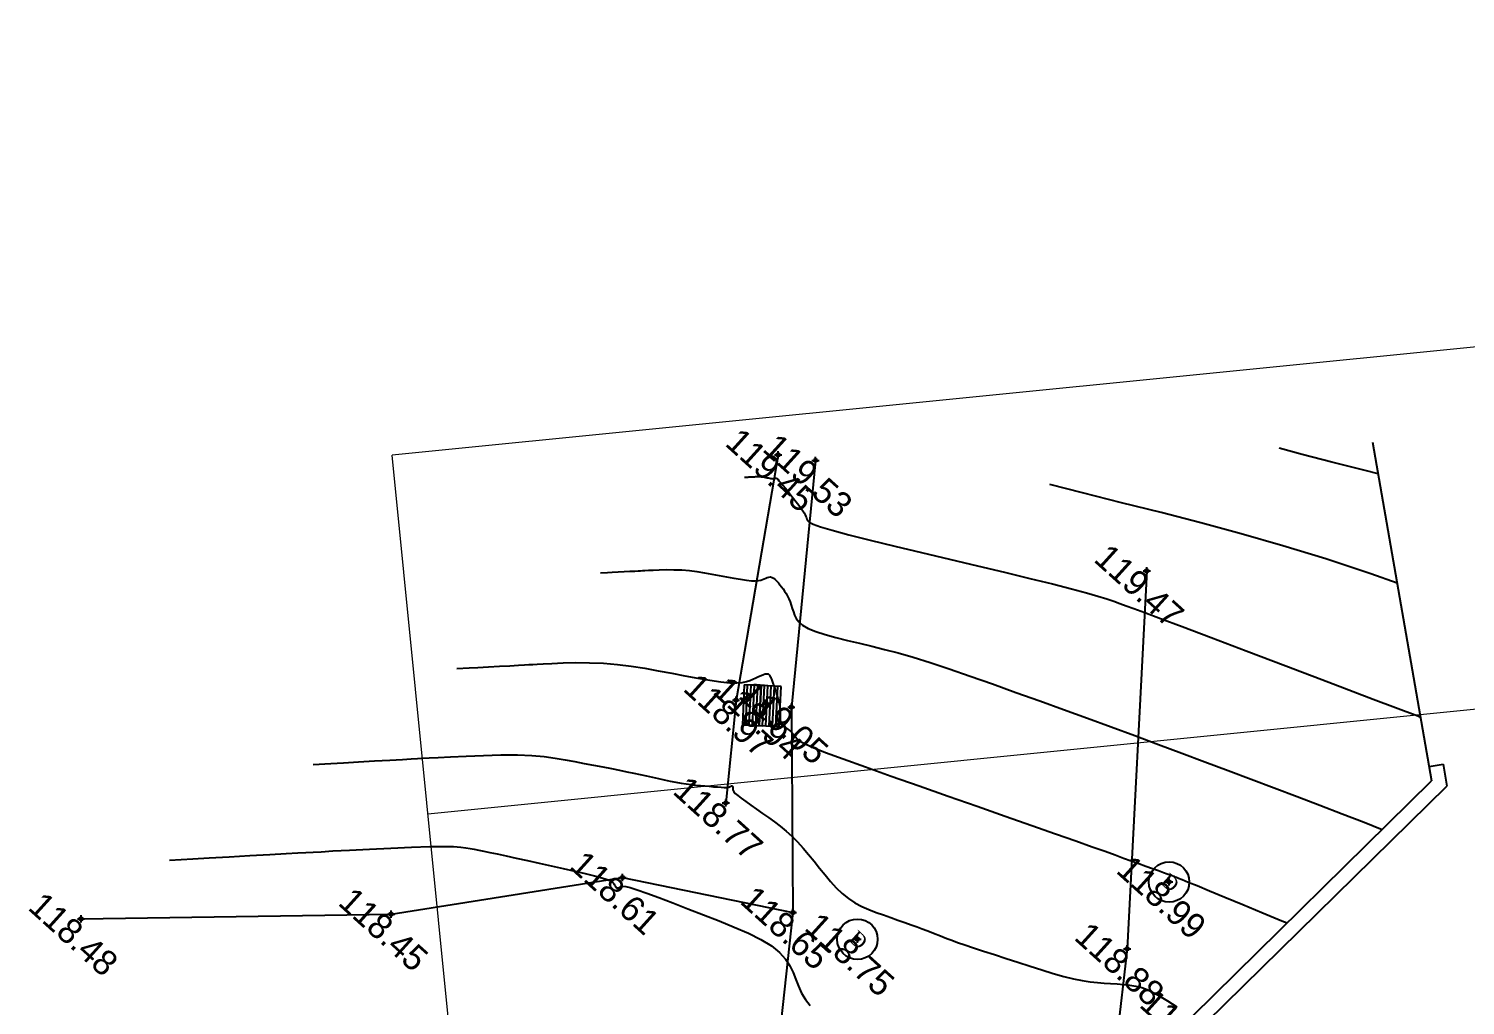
# Model space of a CAD drawing. Extents: x -85466713 to -87592, y -94413748 to -55832.
# Drawn here: x -196659.31 to -196639.4, y -55905.34 to -55891.8 of the extents above; entities that cross this region are included whole.
import ezdxf
from ezdxf.enums import TextEntityAlignment as Align

# ---------------------------------------------------------------- set-up
doc = ezdxf.new("R2010")
doc.units = 0
doc.header["$MEASUREMENT"] = 0
doc.header["$PDMODE"] = 34
doc.header["$PDSIZE"] = 0.05
doc.layers.add('0_folha', color=7, linetype='Continuous', lineweight=9)
for name, color, linetype in [('0_PROPfinal', 4, 'Continuous'), ('CV', 8, 'Continuous'), ('CVD', 6, 'Continuous'), ('LEVTP_BERMA', 6, 'Continuous'), ('LEVTP_MURO', 1, 'Continuous'), ('LEVTP_SAN_DOM_CX', 7, 'Continuous'), ('LEVTP_SAN_PLUV_SARJETA', 7, 'Continuous'), ('POINTS', 2, 'Continuous'), ('Z', 1, 'Continuous')]:
    doc.layers.add(name, color=color, linetype=linetype)
doc.styles.add('TIMES NEW ROMAN', font='times.ttf')

# ---------------------------------------------------------------- blocks, each defined once
blk = doc.blocks.new('SARG RECT')
at = {"layer": 'LEVTP_SAN_PLUV_SARJETA'}
for p, q in [((-0.348, 0.348), (-0.348, 0)), ((0.348, 0.348), (-0.348, 0.348)), ((0.348, 0.29), (-0.348, 0.29)), ((0.348, 0), (0.348, 0.348)), ((0.348, 0.232), (-0.348, 0.232)), ((0.348, 0.174), (-0.348, 0.174)), ((0.348, 0.116), (-0.348, 0.116)), ((0.348, 0.058), (-0.348, 0.058)), ((-0.348, 0), (0.348, 0))]:
    blk.add_line(p, q, dxfattribs=at)
blk = doc.blocks.new('CX DOM RED')
at = {"layer": 'LEVTP_SAN_DOM_CX'}
blk.add_circle((118.482, -75.333), 0.28, dxfattribs=at)
at = {"layer": 'LEVTP_SAN_DOM_CX', "style": 'TIMES NEW ROMAN'}
blk.add_text('D', height=0.2, dxfattribs=at).set_placement((118.389, -75.43))
blk = doc.blocks.new('20240619.EP_LA_V04s.muro')
at = {"layer": '0_folha'}
for p, q in [((-87803.92, -65550.459), (-87843.777, -65594.503)), ((-87800.213, -65553.814), (-87840.069, -65597.858)), ((-87766.484, -65664.448), (-87843.777, -65594.503))]:
    blk.add_line(p, q, dxfattribs=at)
at = {"layer": 'CV', "linetype": 'Continuous'}
for points in [[(-87833.471, -65585.524, 0), (-87833.634, -65585.611, 0), (-87834.054, -65585.834, 0), (-87834.434, -65586.032, 0), (-87834.728, -65586.179, 0)], [(-87832.258, -65586.471, 0), (-87832.615, -65586.621, 0), (-87833.215, -65586.885, 0), (-87833.215, -65586.885, 0), (-87833.781, -65587.148, 0), (-87834.32, -65587.413, 0), (-87834.838, -65587.677, 0), (-87835.341, -65587.942, 0), (-87835.838, -65588.207, 0), (-87835.838, -65588.207, 0), (-87836.33, -65588.469, 0), (-87836.745, -65588.689, 0)], [(-87839.951, -65591.452, 0), (-87839.939, -65591.439, 0), (-87839.93, -65591.43, 0), (-87839.919, -65591.419, 0), (-87839.908, -65591.408, 0), (-87839.897, -65591.397, 0), (-87839.888, -65591.388, 0), (-87839.888, -65591.388, 0), (-87839.882, -65591.382, 0), (-87839.878, -65591.377, 0), (-87839.874, -65591.374, 0), (-87839.869, -65591.369, 0), (-87839.863, -65591.363, 0), (-87839.863, -65591.363, 0), (-87839.854, -65591.354, 0), (-87839.843, -65591.342, 0), (-87839.829, -65591.33, 0), (-87839.814, -65591.316, 0), (-87839.799, -65591.303, 0), (-87839.799, -65591.303, 0), (-87839.783, -65591.291, 0), (-87839.766, -65591.279, 0), (-87839.749, -65591.269, 0), (-87839.733, -65591.258, 0), (-87839.716, -65591.248, 0), (-87839.716, -65591.248, 0), (-87839.699, -65591.237, 0), (-87839.683, -65591.227, 0), (-87839.668, -65591.218, 0), (-87839.655, -65591.209, 0), (-87839.644, -65591.201, 0), (-87839.644, -65591.201, 0), (-87839.636, -65591.195, 0), (-87839.631, -65591.189, 0), (-87839.627, -65591.184, 0), (-87839.624, -65591.179, 0), (-87839.623, -65591.175, 0), (-87839.623, -65591.175, 0), (-87839.62, -65591.171, 0), (-87839.616, -65591.167, 0), (-87839.607, -65591.165, 0), (-87839.59, -65591.164, 0), (-87839.564, -65591.166, 0), (-87839.564, -65591.166, 0), (-87839.527, -65591.17, 0), (-87839.481, -65591.176, 0), (-87839.427, -65591.185, 0), (-87839.369, -65591.194, 0), (-87839.308, -65591.204, 0), (-87839.308, -65591.204, 0), (-87839.247, -65591.214, 0), (-87839.188, -65591.224, 0), (-87839.133, -65591.234, 0), (-87839.083, -65591.244, 0), (-87839.04, -65591.254, 0), (-87839.04, -65591.254, 0), (-87839.005, -65591.263, 0), (-87838.977, -65591.273, 0), (-87838.955, -65591.283, 0), (-87838.936, -65591.292, 0), (-87838.919, -65591.302, 0), (-87838.919, -65591.302, 0), (-87838.9, -65591.31, 0), (-87838.868, -65591.31, 0), (-87838.809, -65591.294, 0), (-87838.71, -65591.254, 0), (-87838.557, -65591.181, 0), (-87838.557, -65591.181, 0), (-87838.342, -65591.071, 0), (-87838.074, -65590.928, 0), (-87837.766, -65590.761, 0), (-87837.431, -65590.578, 0), (-87837.082, -65590.387, 0), (-87837.082, -65590.387, 0), (-87836.733, -65590.196, 0), (-87836.395, -65590.011, 0), (-87836.078, -65589.839, 0), (-87835.794, -65589.686, 0), (-87835.553, -65589.558, 0), (-87835.553, -65589.558, 0), (-87835.361, -65589.46, 0), (-87835.213, -65589.387, 0), (-87835.097, -65589.334, 0), (-87835.003, -65589.293, 0), (-87834.919, -65589.258, 0), (-87834.919, -65589.258, 0), (-87834.833, -65589.223, 0), (-87834.727, -65589.18, 0), (-87834.577, -65589.121, 0), (-87834.363, -65589.036, 0), (-87834.064, -65588.918, 0), (-87834.064, -65588.918, 0), (-87833.665, -65588.761, 0), (-87833.18, -65588.571, 0), (-87832.631, -65588.357, 0), (-87832.039, -65588.125, 0), (-87831.426, -65587.885, 0), (-87831.426, -65587.885, 0), (-87830.812, -65587.645, 0), (-87830.773, -65587.63, 0)], [(-87840.538, -65593.773, 0), (-87840.472, -65593.705, 0), (-87840.425, -65593.658, 0), (-87840.369, -65593.601, 0), (-87840.309, -65593.541, 0), (-87840.253, -65593.484, 0), (-87840.206, -65593.437, 0), (-87840.206, -65593.437, 0), (-87840.173, -65593.403, 0), (-87840.15, -65593.38, 0), (-87840.129, -65593.359, 0), (-87840.106, -65593.336, 0), (-87840.073, -65593.302, 0), (-87840.073, -65593.302, 0), (-87840.026, -65593.255, 0), (-87839.965, -65593.195, 0), (-87839.894, -65593.128, 0), (-87839.816, -65593.058, 0), (-87839.733, -65592.989, 0), (-87839.733, -65592.989, 0), (-87839.648, -65592.924, 0), (-87839.561, -65592.863, 0), (-87839.473, -65592.805, 0), (-87839.385, -65592.75, 0), (-87839.296, -65592.695, 0), (-87839.296, -65592.695, 0), (-87839.208, -65592.641, 0), (-87839.122, -65592.589, 0), (-87839.043, -65592.539, 0), (-87838.974, -65592.492, 0), (-87838.918, -65592.451, 0), (-87838.918, -65592.451, 0), (-87838.876, -65592.416, 0), (-87838.847, -65592.385, 0), (-87838.827, -65592.359, 0), (-87838.814, -65592.335, 0), (-87838.804, -65592.312, 0), (-87838.804, -65592.312, 0), (-87838.795, -65592.29, 0), (-87838.784, -65592.269, 0), (-87838.771, -65592.25, 0), (-87838.756, -65592.235, 0), (-87838.736, -65592.224, 0), (-87838.736, -65592.224, 0), (-87838.712, -65592.218, 0), (-87838.683, -65592.217, 0), (-87838.652, -65592.219, 0), (-87838.618, -65592.223, 0), (-87838.584, -65592.229, 0), (-87838.584, -65592.229, 0), (-87838.549, -65592.235, 0), (-87838.514, -65592.241, 0), (-87838.478, -65592.249, 0), (-87838.441, -65592.26, 0), (-87838.403, -65592.273, 0), (-87838.403, -65592.273, 0), (-87838.364, -65592.29, 0), (-87838.323, -65592.31, 0), (-87838.281, -65592.332, 0), (-87838.238, -65592.356, 0), (-87838.195, -65592.38, 0), (-87838.195, -65592.38, 0), (-87838.151, -65592.404, 0), (-87838.103, -65592.423, 0), (-87838.046, -65592.434, 0), (-87837.977, -65592.432, 0), (-87837.89, -65592.413, 0), (-87837.89, -65592.413, 0), (-87837.782, -65592.374, 0), (-87837.658, -65592.317, 0), (-87837.52, -65592.248, 0), (-87837.374, -65592.17, 0), (-87837.223, -65592.088, 0), (-87837.223, -65592.088, 0), (-87837.07, -65592.004, 0), (-87836.911, -65591.919, 0), (-87836.737, -65591.829, 0), (-87836.543, -65591.734, 0), (-87836.32, -65591.631, 0), (-87836.32, -65591.631, 0), (-87836.065, -65591.518, 0), (-87835.782, -65591.397, 0), (-87835.478, -65591.27, 0), (-87835.16, -65591.139, 0), (-87834.835, -65591.006, 0), (-87834.835, -65591.006, 0), (-87834.509, -65590.873, 0), (-87834.183, -65590.74, 0), (-87833.858, -65590.608, 0), (-87833.535, -65590.477, 0), (-87833.212, -65590.348, 0), (-87833.212, -65590.348, 0), (-87832.891, -65590.22, 0), (-87832.572, -65590.094, 0), (-87832.253, -65589.969, 0), (-87831.936, -65589.844, 0), (-87831.618, -65589.72, 0), (-87831.618, -65589.72, 0), (-87831.301, -65589.596, 0), (-87830.987, -65589.474, 0), (-87830.677, -65589.353, 0), (-87830.373, -65589.237, 0), (-87830.12, -65589.142, 0)], [(-87841.712, -65598.414, 0), (-87841.538, -65598.238, 0), (-87841.415, -65598.114, 0), (-87841.268, -65597.965, 0), (-87841.112, -65597.807, 0), (-87840.964, -65597.658, 0), (-87840.841, -65597.534, 0), (-87840.841, -65597.534, 0), (-87840.755, -65597.446, 0), (-87840.694, -65597.384, 0), (-87840.641, -65597.331, 0), (-87840.579, -65597.269, 0), (-87840.493, -65597.182, 0), (-87840.493, -65597.182, 0), (-87840.37, -65597.057, 0), (-87840.217, -65596.905, 0), (-87840.046, -65596.738, 0), (-87839.87, -65596.572, 0), (-87839.701, -65596.419, 0), (-87839.701, -65596.419, 0), (-87839.548, -65596.292, 0), (-87839.41, -65596.187, 0), (-87839.283, -65596.1, 0), (-87839.164, -65596.023, 0), (-87839.049, -65595.952, 0), (-87839.049, -65595.952, 0), (-87838.935, -65595.883, 0), (-87838.822, -65595.814, 0), (-87838.713, -65595.748, 0), (-87838.608, -65595.685, 0), (-87838.51, -65595.626, 0), (-87838.51, -65595.626, 0), (-87838.419, -65595.573, 0), (-87838.335, -65595.524, 0), (-87838.256, -65595.478, 0), (-87838.18, -65595.435, 0), (-87838.106, -65595.393, 0), (-87838.106, -65595.393, 0), (-87838.032, -65595.351, 0), (-87837.959, -65595.309, 0), (-87837.888, -65595.267, 0), (-87837.82, -65595.226, 0), (-87837.755, -65595.186, 0), (-87837.755, -65595.186, 0), (-87837.696, -65595.146, 0), (-87837.64, -65595.108, 0), (-87837.587, -65595.069, 0), (-87837.536, -65595.031, 0), (-87837.486, -65594.994, 0), (-87837.486, -65594.994, 0), (-87837.437, -65594.956, 0), (-87837.389, -65594.92, 0), (-87837.346, -65594.886, 0), (-87837.307, -65594.855, 0), (-87837.276, -65594.83, 0), (-87837.276, -65594.83, 0), (-87837.254, -65594.81, 0), (-87837.24, -65594.795, 0), (-87837.23, -65594.783, 0), (-87837.225, -65594.773, 0), (-87837.221, -65594.765, 0), (-87837.221, -65594.765, 0), (-87837.218, -65594.758, 0), (-87837.215, -65594.75, 0), (-87837.211, -65594.744, 0), (-87837.207, -65594.74, 0), (-87837.202, -65594.739, 0), (-87837.202, -65594.739, 0), (-87837.197, -65594.74, 0), (-87837.191, -65594.744, 0), (-87837.184, -65594.75, 0), (-87837.178, -65594.757, 0), (-87837.171, -65594.765, 0), (-87837.171, -65594.765, 0), (-87837.163, -65594.772, 0), (-87837.152, -65594.779, 0), (-87837.133, -65594.784, 0), (-87837.104, -65594.787, 0), (-87837.059, -65594.786, 0), (-87837.059, -65594.786, 0), (-87836.997, -65594.782, 0), (-87836.92, -65594.774, 0), (-87836.832, -65594.764, 0), (-87836.737, -65594.752, 0), (-87836.638, -65594.739, 0), (-87836.638, -65594.739, 0), (-87836.538, -65594.726, 0), (-87836.438, -65594.714, 0), (-87836.336, -65594.706, 0), (-87836.231, -65594.701, 0), (-87836.124, -65594.701, 0), (-87836.124, -65594.701, 0), (-87836.012, -65594.707, 0), (-87835.898, -65594.718, 0), (-87835.781, -65594.734, 0), (-87835.662, -65594.751, 0), (-87835.543, -65594.771, 0), (-87835.543, -65594.771, 0), (-87835.424, -65594.79, 0), (-87835.305, -65594.806, 0), (-87835.188, -65594.818, 0), (-87835.074, -65594.822, 0), (-87834.963, -65594.817, 0), (-87834.963, -65594.817, 0), (-87834.856, -65594.8, 0), (-87834.752, -65594.773, 0), (-87834.65, -65594.739, 0), (-87834.55, -65594.701, 0), (-87834.451, -65594.659, 0), (-87834.451, -65594.659, 0), (-87834.352, -65594.618, 0), (-87834.255, -65594.577, 0), (-87834.162, -65594.538, 0), (-87834.075, -65594.502, 0), (-87833.994, -65594.469, 0), (-87833.994, -65594.469, 0), (-87833.923, -65594.441, 0), (-87833.859, -65594.416, 0), (-87833.8, -65594.393, 0), (-87833.745, -65594.372, 0), (-87833.692, -65594.353, 0), (-87833.692, -65594.353, 0), (-87833.638, -65594.332, 0), (-87833.58, -65594.31, 0), (-87833.514, -65594.284, 0), (-87833.434, -65594.251, 0), (-87833.338, -65594.211, 0), (-87833.338, -65594.211, 0), (-87833.222, -65594.16, 0), (-87833.088, -65594.101, 0), (-87832.942, -65594.036, 0), (-87832.787, -65593.966, 0), (-87832.628, -65593.895, 0), (-87832.628, -65593.895, 0), (-87832.468, -65593.823, 0), (-87832.313, -65593.752, 0), (-87832.164, -65593.682, 0), (-87832.026, -65593.613, 0), (-87831.903, -65593.548, 0), (-87831.903, -65593.548, 0), (-87831.797, -65593.485, 0), (-87831.704, -65593.424, 0), (-87831.623, -65593.366, 0), (-87831.549, -65593.308, 0), (-87831.479, -65593.251, 0), (-87831.479, -65593.251, 0), (-87831.409, -65593.195, 0), (-87831.338, -65593.14, 0), (-87831.267, -65593.089, 0), (-87831.195, -65593.043, 0), (-87831.121, -65593.004, 0), (-87831.121, -65593.004, 0), (-87831.046, -65592.973, 0), (-87830.969, -65592.949, 0), (-87830.891, -65592.93, 0), (-87830.813, -65592.915, 0), (-87830.734, -65592.902, 0), (-87830.734, -65592.902, 0), (-87830.655, -65592.888, 0), (-87830.58, -65592.876, 0)], [(-87842.299, -65600.735, 0), (-87842.071, -65600.504, 0), (-87841.911, -65600.342, 0), (-87841.717, -65600.146, 0), (-87841.513, -65599.94, 0), (-87841.32, -65599.744, 0), (-87841.159, -65599.582, 0), (-87841.159, -65599.582, 0), (-87841.046, -65599.468, 0), (-87840.966, -65599.387, 0), (-87840.896, -65599.317, 0), (-87840.816, -65599.236, 0), (-87840.703, -65599.121, 0), (-87840.703, -65599.121, 0), (-87840.542, -65598.959, 0), (-87840.346, -65598.762, 0), (-87840.136, -65598.552, 0), (-87839.93, -65598.349, 0), (-87839.75, -65598.174, 0), (-87839.75, -65598.174, 0), (-87839.609, -65598.044, 0), (-87839.505, -65597.953, 0), (-87839.427, -65597.892, 0), (-87839.367, -65597.85, 0), (-87839.316, -65597.819, 0), (-87839.316, -65597.819, 0), (-87839.266, -65597.788, 0), (-87839.212, -65597.756, 0), (-87839.15, -65597.719, 0), (-87839.076, -65597.675, 0), (-87838.986, -65597.623, 0), (-87838.986, -65597.623, 0), (-87838.878, -65597.56, 0), (-87838.753, -65597.489, 0), (-87838.616, -65597.411, 0), (-87838.471, -65597.329, 0), (-87838.323, -65597.244, 0), (-87838.323, -65597.244, 0), (-87838.174, -65597.16, 0), (-87838.031, -65597.079, 0), (-87837.899, -65597.006, 0), (-87837.783, -65596.943, 0), (-87837.689, -65596.895, 0), (-87837.689, -65596.895, 0), (-87837.62, -65596.864, 0), (-87837.572, -65596.847, 0), (-87837.541, -65596.841, 0), (-87837.52, -65596.842, 0), (-87837.505, -65596.846, 0), (-87837.505, -65596.846, 0), (-87837.491, -65596.851, 0), (-87837.477, -65596.856, 0), (-87837.464, -65596.859, 0), (-87837.453, -65596.86, 0), (-87837.443, -65596.858, 0), (-87837.443, -65596.858, 0), (-87837.435, -65596.853, 0), (-87837.428, -65596.845, 0), (-87837.423, -65596.835, 0), (-87837.419, -65596.824, 0), (-87837.415, -65596.812, 0), (-87837.415, -65596.812, 0), (-87837.41, -65596.799, 0), (-87837.396, -65596.784, 0), (-87837.365, -65596.762, 0), (-87837.308, -65596.733, 0), (-87837.217, -65596.691, 0), (-87837.217, -65596.691, 0), (-87837.085, -65596.636, 0), (-87836.92, -65596.57, 0), (-87836.728, -65596.495, 0), (-87836.519, -65596.414, 0), (-87836.302, -65596.331, 0), (-87836.302, -65596.331, 0), (-87836.084, -65596.248, 0), (-87835.871, -65596.17, 0), (-87835.668, -65596.102, 0), (-87835.481, -65596.05, 0), (-87835.314, -65596.018, 0), (-87835.314, -65596.018, 0), (-87835.17, -65596.011, 0), (-87835.048, -65596.025, 0), (-87834.94, -65596.054, 0), (-87834.843, -65596.093, 0), (-87834.75, -65596.137, 0), (-87834.75, -65596.137, 0), (-87834.659, -65596.182, 0), (-87834.565, -65596.223, 0), (-87834.466, -65596.254, 0), (-87834.361, -65596.274, 0)]]:
    blk.add_polyline3d(points, dxfattribs=at)
at = {"layer": 'CVD', "linetype": 'Continuous'}
blk.add_polyline3d([(-87841.125, -65596.093, 0), (-87841.005, -65595.972, 0), (-87840.92, -65595.886, 0), (-87840.818, -65595.783, 0), (-87840.71, -65595.674, 0), (-87840.608, -65595.571, 0), (-87840.524, -65595.485, 0), (-87840.524, -65595.485, 0), (-87840.464, -65595.425, 0), (-87840.422, -65595.382, 0), (-87840.385, -65595.345, 0), (-87840.343, -65595.302, 0), (-87840.283, -65595.242, 0), (-87840.283, -65595.242, 0), (-87840.197, -65595.156, 0), (-87840.088, -65595.048, 0), (-87839.96, -65594.927, 0), (-87839.818, -65594.799, 0), (-87839.668, -65594.674, 0), (-87839.668, -65594.674, 0), (-87839.513, -65594.556, 0), (-87839.356, -65594.446, 0), (-87839.197, -65594.342, 0), (-87839.037, -65594.242, 0), (-87838.876, -65594.143, 0), (-87838.876, -65594.143, 0), (-87838.716, -65594.046, 0), (-87838.562, -65593.95, 0), (-87838.419, -65593.859, 0), (-87838.293, -65593.775, 0), (-87838.191, -65593.701, 0), (-87838.191, -65593.701, 0), (-87838.115, -65593.637, 0), (-87838.063, -65593.582, 0), (-87838.028, -65593.534, 0), (-87838.004, -65593.491, 0), (-87837.986, -65593.45, 0), (-87837.986, -65593.45, 0), (-87837.969, -65593.409, 0), (-87837.952, -65593.371, 0), (-87837.936, -65593.336, 0), (-87837.921, -65593.305, 0), (-87837.908, -65593.282, 0), (-87837.908, -65593.282, 0), (-87837.896, -65593.266, 0), (-87837.886, -65593.257, 0), (-87837.876, -65593.253, 0), (-87837.868, -65593.253, 0), (-87837.859, -65593.254, 0), (-87837.859, -65593.254, 0), (-87837.851, -65593.255, 0), (-87837.841, -65593.257, 0), (-87837.829, -65593.261, 0), (-87837.814, -65593.267, 0), (-87837.795, -65593.276, 0), (-87837.795, -65593.276, 0), (-87837.77, -65593.289, 0), (-87837.741, -65593.305, 0), (-87837.709, -65593.322, 0), (-87837.675, -65593.342, 0), (-87837.639, -65593.362, 0), (-87837.639, -65593.362, 0), (-87837.604, -65593.383, 0), (-87837.569, -65593.403, 0), (-87837.536, -65593.423, 0), (-87837.505, -65593.443, 0), (-87837.477, -65593.463, 0), (-87837.477, -65593.463, 0), (-87837.452, -65593.483, 0), (-87837.431, -65593.502, 0), (-87837.411, -65593.521, 0), (-87837.394, -65593.54, 0), (-87837.377, -65593.56, 0), (-87837.377, -65593.56, 0), (-87837.36, -65593.579, 0), (-87837.343, -65593.597, 0), (-87837.326, -65593.613, 0), (-87837.308, -65593.627, 0), (-87837.29, -65593.637, 0), (-87837.29, -65593.637, 0), (-87837.272, -65593.643, 0), (-87837.253, -65593.646, 0), (-87837.234, -65593.646, 0), (-87837.215, -65593.645, 0), (-87837.196, -65593.643, 0), (-87837.196, -65593.643, 0), (-87837.177, -65593.64, 0), (-87837.157, -65593.638, 0), (-87837.137, -65593.636, 0), (-87837.117, -65593.635, 0), (-87837.096, -65593.635, 0), (-87837.096, -65593.635, 0), (-87837.075, -65593.636, 0), (-87837.052, -65593.639, 0), (-87837.03, -65593.642, 0), (-87837.007, -65593.645, 0), (-87836.984, -65593.649, 0), (-87836.984, -65593.649, 0), (-87836.958, -65593.651, 0), (-87836.918, -65593.647, 0), (-87836.847, -65593.629, 0), (-87836.732, -65593.591, 0), (-87836.558, -65593.526, 0), (-87836.558, -65593.526, 0), (-87836.314, -65593.429, 0), (-87836.011, -65593.304, 0), (-87835.663, -65593.16, 0), (-87835.285, -65593.001, 0), (-87834.892, -65592.836, 0), (-87834.892, -65592.836, 0), (-87834.499, -65592.671, 0), (-87834.118, -65592.51, 0), (-87833.76, -65592.36, 0), (-87833.437, -65592.224, 0), (-87833.161, -65592.109, 0), (-87833.161, -65592.109, 0), (-87832.94, -65592.017, 0), (-87832.766, -65591.944, 0), (-87832.627, -65591.887, 0), (-87832.512, -65591.84, 0), (-87832.408, -65591.797, 0), (-87832.408, -65591.797, 0), (-87832.307, -65591.756, 0), (-87832.209, -65591.716, 0), (-87832.118, -65591.679, 0), (-87832.037, -65591.646, 0), (-87831.97, -65591.618, 0), (-87831.97, -65591.618, 0), (-87831.918, -65591.597, 0), (-87831.879, -65591.582, 0), (-87831.851, -65591.57, 0), (-87831.829, -65591.562, 0), (-87831.811, -65591.555, 0), (-87831.811, -65591.555, 0), (-87831.791, -65591.547, 0), (-87831.761, -65591.536, 0), (-87831.709, -65591.517, 0), (-87831.626, -65591.487, 0), (-87831.5, -65591.441, 0), (-87831.5, -65591.441, 0), (-87831.324, -65591.379, 0), (-87831.106, -65591.301, 0), (-87830.856, -65591.212, 0), (-87830.585, -65591.116, 0), (-87830.304, -65591.015, 0), (-87830.304, -65591.015, 0), (-87830.228, -65590.988, 0)], dxfattribs=at)
at = {"layer": 'LEVTP_BERMA', "linetype": 'Continuous'}
for p, q in [((-87834.947, -65588.672), (-87831.631, -65592.741)), ((-87839.378, -65590.618), (-87837.33, -65593.379)), ((-87839.814, -65590.909), (-87837.964, -65593.821)), ((-87831.631, -65592.741), (-87827.934, -65597.9)), ((-87837.33, -65593.379), (-87835.403, -65595.476)), ((-87837.964, -65593.821), (-87837.113, -65594.974, 118.77)), ((-87837.48, -65596.701), (-87835.403, -65595.476)), ((-87835.403, -65595.476), (-87832.987, -65598.818)), ((-87839.518, -65599.229), (-87837.48, -65596.701)), ((-87842.66, -65602.161), (-87839.518, -65599.229))]:
    blk.add_line(p, q, dxfattribs=at)
at = {"layer": 'LEVTP_MURO', "linetype": 'Continuous'}
for p, q in [((-87833.823, -65585.25), (-87830.065, -65588.183)), ((-87830.223, -65588.06), (-87830.102, -65587.905)), ((-87830.102, -65587.905), (-87829.859, -65588.094)), ((-87830.335, -65592.827), (-87830.065, -65588.183)), ((-87830.131, -65592.757), (-87829.859, -65588.094))]:
    blk.add_line(p, q, dxfattribs=at)
at = {"layer": 'POINTS'}
for p in [(-87834.947, -65588.672, 119.467), (-87839.378, -65590.618, 119.527), (-87839.814, -65590.909, 119.447), (-87831.822, -65591.664, 118.988), (-87831.631, -65592.741, 118.88), (-87837.33, -65593.379, 119.048), (-87837.632, -65593.575, 118.937), (-87837.964, -65593.821, 118.973), (-87837.113, -65594.974, 118.77), (-87834.492, -65595.151, 118.753), (-87835.403, -65595.476, 118.646), (-87837.48, -65596.701, 118.607), (-87839.518, -65599.229, 118.449), (-87842.66, -65602.161, 118.477)]:
    blk.add_point(p, dxfattribs=at)
at = {"layer": 'LEVTP_SAN_DOM_CX'}
for p in [(-87950.304, -65516.331, 118.988), (-87952.974, -65519.818, 118.753)]:
    blk.add_blockref('CX DOM RED', p, dxfattribs=at)
at = {"layer": 'LEVTP_SAN_PLUV_SARJETA', "xscale": 0.8, "yscale": 0.8, "zscale": 0.8, "rotation": 309.5070068362256}
for p in [(-87837.666, -65593.653), (-87837.845, -65593.801)]:
    blk.add_blockref('SARG RECT', p, dxfattribs=at)
at = {"layer": 'Z'}
for s, p in [(' 119.47', (-87834.947, -65589.072, 119.467)), (' 119.53', (-87839.378, -65591.018, 119.527)), (' 119.45', (-87839.814, -65591.309, 119.447)), (' 118.99', (-87831.822, -65592.064, 118.988)), (' 118.88', (-87831.631, -65593.141, 118.88)), (' 118.80', (-87830.335, -65593.227, 118.802)), (' 119.05', (-87837.33, -65593.779, 119.048)), (' 118.94', (-87837.632, -65593.975, 118.937)), (' 118.97', (-87837.964, -65594.221, 118.973)), (' 118.77', (-87837.113, -65595.374, 118.77)), (' 118.75', (-87834.492, -65595.551, 118.753)), (' 118.65', (-87835.403, -65595.876, 118.646)), (' 118.61', (-87837.48, -65597.101, 118.607)), (' 118.45', (-87839.518, -65599.629, 118.449)), (' 118.48', (-87842.66, -65602.561, 118.477))]:
    blk.add_text(s, height=0.35, dxfattribs=at).set_placement(p, align=Align.CENTER)

msp = doc.modelspace()

# ---------------------------------------------------------------- block references
at = {"layer": '0_PROPfinal', "linetype": 'Continuous', "rotation": 317.8569578479464}
msp.add_blockref('20240619.EP_LA_V04s.muro', (-87507.723, -66202.984), dxfattribs=at)

doc.saveas('drawing.dxf')
